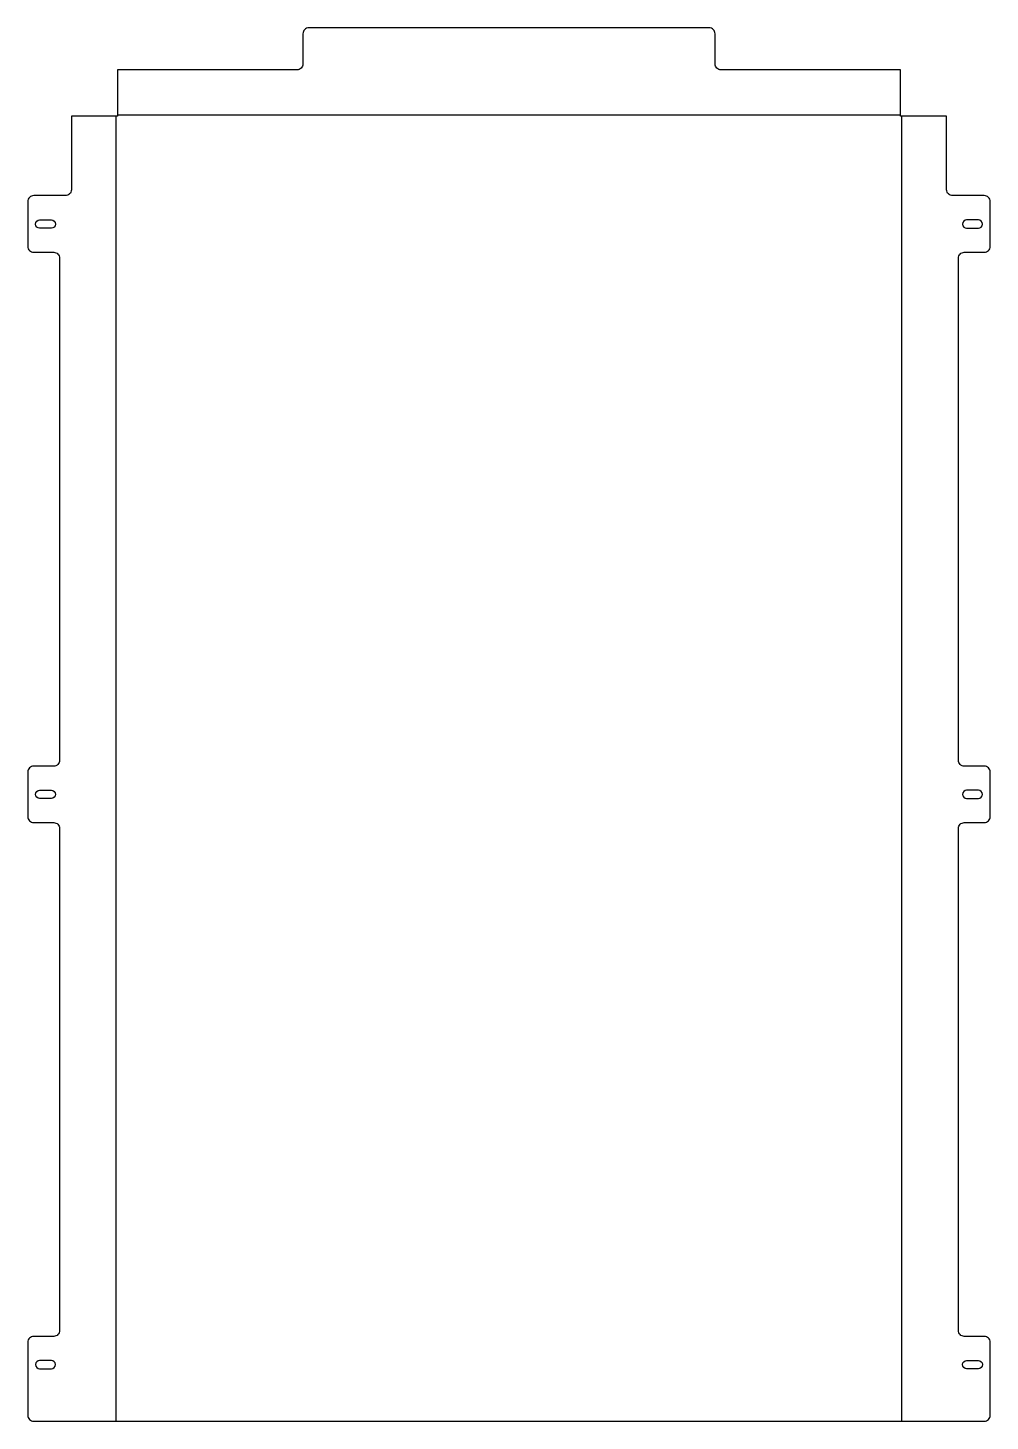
# Model space of a CAD drawing. Extents: x -409 to 409, y -555 to 630.
import ezdxf

# ---------------------------------------------------------------- set-up
doc = ezdxf.new("R2010")
doc.units = 0

msp = doc.modelspace()

# ---------------------------------------------------------------- linework, layer by layer
at = {"layer": '1'}
for points in [[(409.1, 482.3, 0.414214), (404.1, 487.3), (377.1, 487.3, -0.414214), (372.1, 492.3), (372.1, 555), (332.9, 555), (332.9, 594.2), (180.2, 594.2, -0.414214), (175.2, 599.2), (175.2, 625, 0.414214), (170.2, 630), (-170.2, 630, 0.414214), (-175.2, 625), (-175.2, 599.2, -0.414214), (-180.2, 594.2), (-332.9, 594.2), (-332.9, 555), (-372.1, 555), (-372.1, 492.3, -0.414214), (-377.1, 487.3), (-404.1, 487.3, 0.414214), (-409.1, 482.3), (-409.1, 444.1, 0.414214), (-404.1, 439.1), (-387.1, 439.1, -0.414214), (-382.1, 434.1), (-382.1, 7.1, -0.414214), (-387.1, 2.1), (-404.1, 2.1, 0.414214), (-409.1, -2.9), (-409.1, -40.9, 0.414214), (-404.1, -45.9), (-387.1, -45.9, -0.414214), (-382.1, -50.9), (-382.1, -477.9, -0.414214), (-387.1, -482.9), (-404.1, -482.9, 0.414214), (-409.1, -487.9), (-409.1, -550, 0.414214), (-404.1, -555), (404.1, -555, 0.414214), (409.1, -550), (409.1, -487.9, 0.414214), (404.1, -482.9), (387.1, -482.9, -0.414214), (382.1, -477.9), (382.1, -50.9, -0.414214), (387.1, -45.9), (404.1, -45.9, 0.414214), (409.1, -40.9), (409.1, -2.9, 0.414214), (404.1, 2.1), (387.1, 2.1, -0.414214), (382.1, 7.1), (382.1, 434.1, -0.414214), (387.1, 439.1), (404.1, 439.1, 0.414214), (409.1, 444.1)], [(-389.1, 466.6, -1), (-389.1, 459.6), (-399.1, 459.6, -1), (-399.1, 466.6)], [(399.1, 466.6), (389.1, 466.6, 1), (389.1, 459.6), (399.1, 459.6, 1)], [(-389.1, -18.4, -1), (-389.1, -25.4), (-399.1, -25.4, -1), (-399.1, -18.4)], [(399.1, -18.4), (389.1, -18.4, 1), (389.1, -25.4), (399.1, -25.4, 1)], [(-389.1, -503.4), (-399.1, -503.4, 1), (-399.1, -510.4), (-389.1, -510.4, 1)], [(399.1, -503.4, -1), (399.1, -510.4), (389.1, -510.4, -1), (389.1, -503.4)]]:
    msp.add_lwpolyline(points, format="xyb", close=True, dxfattribs=at)
at = {"layer": '2'}
for p, q in [((-334, -555), (-334, 555)), ((-332.9, 556.1), (332.9, 556.1)), ((334, -555), (334, 555))]:
    msp.add_line(p, q, dxfattribs=at)

doc.saveas('drawing.dxf')
